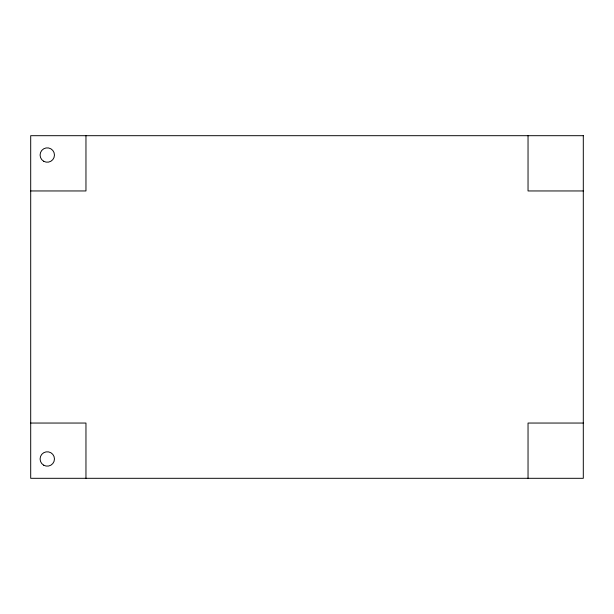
<?xml version="1.0" encoding="UTF-8"?>
<svg xmlns="http://www.w3.org/2000/svg" width="614" height="614" viewBox="0 0 614 614"><rect width="100%" height="100%" fill="white"/><g stroke="black" fill="none" stroke-linecap="round" stroke-linejoin="round"><path stroke-width="0.92" d="M30.7 190.954L85.96 190.954L85.96 135.694M583.3 190.954L528.04 190.954L528.04 135.694M30.7 423.046L85.96 423.046L85.96 478.306M583.3 423.046L528.04 423.046L528.04 478.306M583.3 135.694L30.7 135.694L30.7 478.306L583.3 478.306L583.3 135.694M43.686 465.189A7.184 7.184 0 0 0 54.462 458.965A7.184 7.184 0 0 0 43.686 452.741A7.184 7.184 0 0 0 43.686 465.189M43.686 161.259A7.184 7.184 0 0 0 54.462 155.035A7.184 7.184 0 0 0 43.686 148.811A7.184 7.184 0 0 0 43.686 161.259"/></g></svg>
